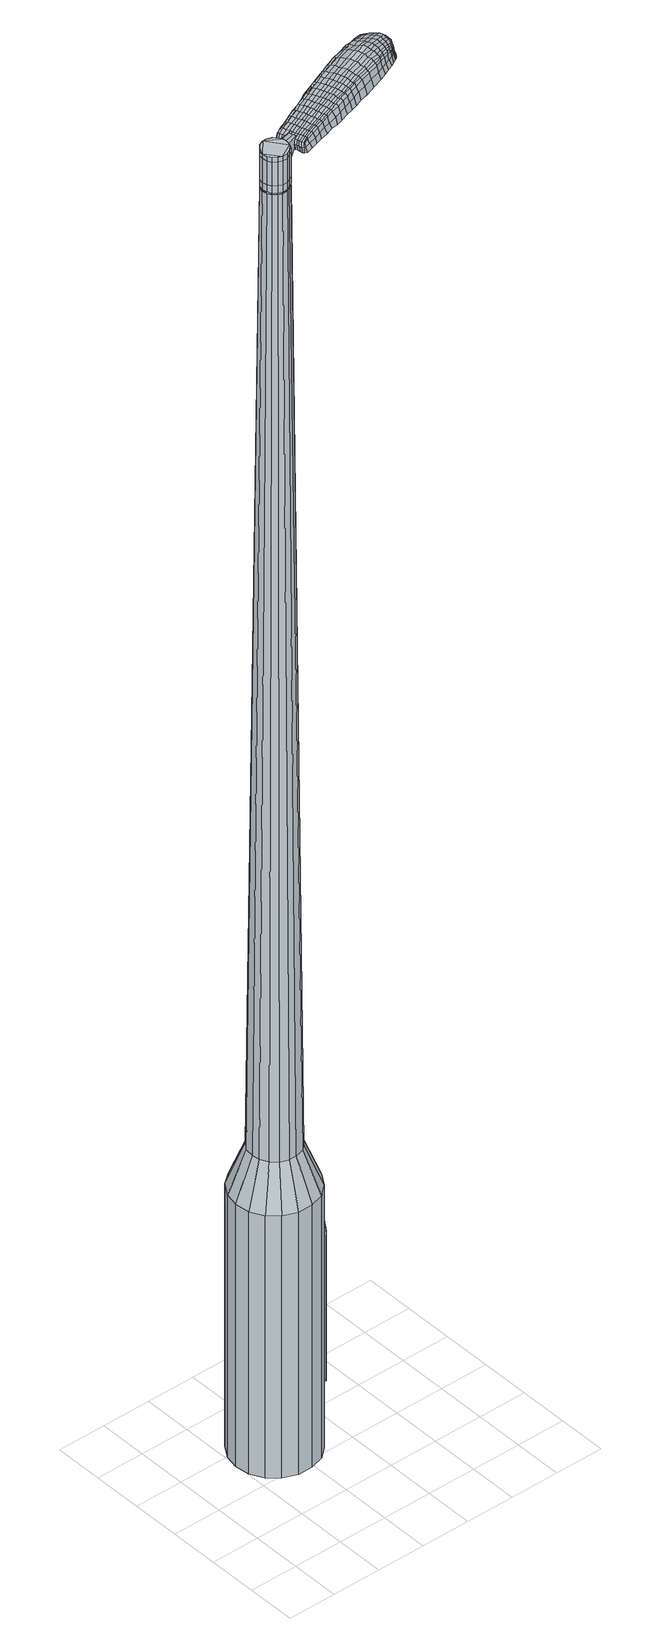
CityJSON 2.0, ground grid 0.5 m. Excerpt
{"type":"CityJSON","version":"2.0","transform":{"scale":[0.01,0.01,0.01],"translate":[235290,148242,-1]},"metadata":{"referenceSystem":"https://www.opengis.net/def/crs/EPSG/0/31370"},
"CityObjects":{
"object1":{"type":"GenericCityObject","attributes":{"cluster":191,"mean_distance_to_centroid":0.288,"new_centroid_x":235290.91,"new_centroid_y":148243.31,"mean_distance_to_camera":12.44,"H1":10.47,"H2":9.96,"Z_final":112.13,"cluster2":-1,"proj_x":235292.1,"proj_y":148246.97,"id_line":90625,"bearing_l":108.13,"distance":3.84,"orientation":"right","G_obj":18.13},"geometry":[{"type":"MultiSurface","lod":"2","boundaries":[[[0,1,2,3]],[[1,4,5,2]],[[4,6,7,5]],[[6,8,9,7]],[[8,10,11,9]],[[10,12,13,11]],[[12,14,15,13]],[[14,16,17,15]],[[16,18,19,17]],[[18,20,21,19]],[[20,22,23,21]],[[22,24,25,23]],[[24,26,27,25]],[[26,28,29,27]],[[28,30,31,29]],[[30,32,33,31]],[[32,34,35,33]],[[34,0,3,35]],[[36,37,38,39]],[[38,40,41,42]],[[41,43,42]],[[42,44,45,46]],[[45,47,46]],[[46,48,49,50]],[[49,51,50]],[[42,46,50,38]],[[50,52,39,38]],[[53,36,39]],[[2,5,7,35]],[[7,9,11,15]],[[11,13,15]],[[15,17,19,23]],[[19,21,23]],[[23,25,27,31]],[[27,29,31]],[[15,23,31,7]],[[31,33,35,7]],[[3,2,35]],[[1,0,54,55]],[[0,34,56,54]],[[34,32,57,56]],[[32,30,58,57]],[[30,28,59,58]],[[28,26,60,59]],[[26,24,61,60]],[[24,22,62,61]],[[22,20,63,62]],[[20,18,64,63]],[[18,16,65,64]],[[16,14,66,65]],[[14,12,67,66]],[[12,10,68,67]],[[10,8,69,68]],[[8,6,70,69]],[[6,4,71,70]],[[4,1,55,71]],[[55,54,72,73]],[[54,56,74,72]],[[56,57,75,74]],[[57,58,76,75]],[[58,59,77,76]],[[59,60,78,77]],[[60,61,79,78]],[[61,62,80,79]],[[62,63,81,80]],[[63,64,82,81]],[[64,65,83,82]],[[65,66,84,83]],[[66,67,85,84]],[[67,68,86,85]],[[68,69,87,86]],[[69,70,88,87]],[[70,71,89,88]],[[71,55,73,89]],[[90,91,92,73]],[[93,94,91,90]],[[95,96,94,93]],[[97,98,96,95]],[[99,100,98,97]],[[101,102,100,99]],[[79,103,102,101]],[[104,105,103,79]],[[106,107,105,104]],[[82,108,107,106]],[[109,110,108,82]],[[111,112,110,109]],[[113,114,112,111]],[[115,116,114,113]],[[87,117,116,115]],[[118,119,117,87]],[[120,121,119,118]],[[73,92,121,120]],[[122,123,124,125]],[[126,122,125,127]],[[128,126,127,129]],[[130,128,129,131]],[[132,130,131,133]],[[134,132,133,135]],[[136,134,135,137]],[[138,136,137,139]],[[140,138,139,141]],[[142,140,141,143]],[[144,142,143,145]],[[146,144,145,147]],[[148,146,147,149]],[[150,148,149,151]],[[152,150,151,153]],[[154,152,153,155]],[[72,90,73]],[[72,74,93,90]],[[74,75,95,93]],[[75,76,97,95]],[[76,77,99,97]],[[77,78,101,99]],[[78,79,101]],[[80,104,79]],[[80,81,106,104]],[[81,82,106]],[[83,109,82]],[[83,84,111,109]],[[84,85,113,111]],[[85,86,115,113]],[[86,87,115]],[[88,118,87]],[[88,89,120,118]],[[89,73,120]],[[156,92,91]],[[157,121,92]],[[157,158,119,121]],[[158,117,119]],[[159,116,117]],[[159,160,114,116]],[[160,161,112,114]],[[161,162,110,112]],[[162,108,110]],[[163,107,108]],[[163,164,105,107]],[[164,103,105]],[[165,102,103]],[[165,166,100,102]],[[166,167,98,100]],[[167,168,96,98]],[[168,169,94,96]],[[169,156,91,94]],[[39,52,154,170]],[[92,156,171,155]],[[53,39,170,123]],[[156,169,124,171]],[[36,53,123,122]],[[169,168,125,124]],[[37,36,122,126]],[[168,167,127,125]],[[38,37,126,128]],[[167,166,129,127]],[[40,38,128,130]],[[166,165,131,129]],[[41,40,130,132]],[[165,103,133,131]],[[43,41,132,134]],[[103,164,135,133]],[[42,43,134,136]],[[164,163,137,135]],[[44,42,136,138]],[[163,108,139,137]],[[45,44,138,140]],[[108,162,141,139]],[[47,45,140,142]],[[162,161,143,141]],[[46,47,142,144]],[[161,160,145,143]],[[48,46,144,146]],[[160,159,147,145]],[[49,48,146,148]],[[159,117,149,147]],[[51,49,148,150]],[[117,158,151,149]],[[50,51,150,152]],[[158,157,153,151]],[[52,50,152,154]],[[157,92,155,153]],[[154,155,172,173]],[[155,171,174,172]],[[171,124,175,174]],[[124,123,176,175]],[[123,170,177,176]],[[170,154,173,177]],[[178,179,180,181]],[[182,178,181,183]],[[178,182,184,185]],[[179,178,185,186]],[[187,188,189,190]],[[191,187,190,192]],[[187,191,193,194]],[[188,187,194,195]],[[196,197,198,199]],[[200,196,199,201]],[[196,200,202,203]],[[197,196,203,204]],[[205,206,207,208]],[[209,205,208,210]],[[205,209,211,212]],[[206,205,212,213]],[[214,215,216,217]],[[218,214,217,219]],[[214,218,220,221]],[[215,214,221,222]],[[223,224,225,226]],[[227,223,226,228]],[[223,227,229,230]],[[224,223,230,231]],[[232,233,234,235]],[[224,232,235,225]],[[232,224,231,236]],[[233,232,236,237]],[[238,239,240,241]],[[233,238,241,234]],[[238,233,237,242]],[[239,238,242,243]],[[244,182,183,245]],[[239,244,245,240]],[[244,239,243,246]],[[182,244,246,184]],[[247,248,249,250]],[[251,247,250,252]],[[247,251,253,254]],[[248,247,254,255]],[[256,257,258,259]],[[248,256,259,249]],[[256,248,255,260]],[[257,256,260,261]],[[262,263,264,265]],[[257,262,265,258]],[[262,257,261,266]],[[263,262,266,267]],[[268,269,270,271]],[[263,268,271,264]],[[268,263,267,272]],[[269,268,272,273]],[[274,179,186,275]],[[269,274,275,270]],[[274,269,273,276]],[[179,274,276,180]],[[277,278,279,280]],[[281,277,280,282]],[[277,281,283,284]],[[278,277,284,285]],[[286,287,288,289]],[[278,286,289,279]],[[286,278,285,290]],[[287,286,290,291]],[[292,293,294,295]],[[287,292,295,288]],[[292,287,291,296]],[[293,292,296,297]],[[298,191,192,299]],[[293,298,299,294]],[[298,293,297,300]],[[191,298,300,193]],[[301,302,303,304]],[[305,301,304,306]],[[301,305,307,308]],[[302,301,308,309]],[[310,311,312,313]],[[302,310,313,303]],[[310,302,309,314]],[[311,310,314,315]],[[316,317,318,319]],[[311,316,319,312]],[[316,311,315,320]],[[317,316,320,321]],[[322,323,324,325]],[[317,322,325,318]],[[322,317,321,326]],[[323,322,326,327]],[[328,188,195,329]],[[323,328,329,324]],[[328,323,327,330]],[[188,328,330,189]],[[331,217,216,332]],[[333,331,332,334]],[[331,333,335,336]],[[217,331,336,219]],[[337,333,334,338]],[[339,337,338,340]],[[337,339,341,342]],[[333,337,342,335]],[[343,339,340,344]],[[345,343,344,346]],[[343,345,347,348]],[[339,343,348,341]],[[349,345,346,350]],[[351,349,350,352]],[[349,351,353,354]],[[345,349,354,347]],[[355,351,352,356]],[[206,355,356,207]],[[355,206,213,357]],[[351,355,357,353]],[[358,359,204,203]],[[360,358,203,202]],[[358,360,361,362]],[[359,358,362,363]],[[364,365,363,362]],[[366,364,362,361]],[[364,366,367,368]],[[365,364,368,369]],[[370,371,369,368]],[[372,370,368,367]],[[370,372,373,374]],[[371,370,374,375]],[[376,377,375,374]],[[378,376,374,373]],[[376,378,211,209]],[[377,376,209,210]],[[379,380,381,382]],[[281,379,382,283]],[[379,281,282,383]],[[380,379,383,384]],[[385,200,201,386]],[[380,385,386,381]],[[385,380,384,387]],[[200,385,387,202]],[[388,389,390,391]],[[227,388,391,229]],[[388,227,228,392]],[[389,388,392,393]],[[394,395,396,397]],[[389,394,397,390]],[[394,389,393,398]],[[395,394,398,399]],[[400,197,204,401]],[[395,400,401,396]],[[400,395,399,402]],[[197,400,402,198]],[[403,404,405,406]],[[185,403,406,186]],[[403,185,184,407]],[[404,403,407,408]],[[409,410,411,412]],[[404,409,412,405]],[[409,404,408,413]],[[410,409,413,414]],[[415,208,207,416]],[[410,415,416,411]],[[415,410,414,417]],[[208,415,417,210]],[[418,419,420,421]],[[190,418,421,192]],[[418,190,189,422]],[[419,418,422,423]],[[424,212,211,425]],[[419,424,425,420]],[[424,419,423,426]],[[212,424,426,213]],[[427,428,429,430]],[[305,427,430,307]],[[427,305,306,431]],[[428,427,431,432]],[[433,218,219,434]],[[428,433,434,429]],[[433,428,432,435]],[[218,433,435,220]],[[436,437,438,439]],[[251,436,439,253]],[[436,251,252,440]],[[437,436,440,441]],[[442,443,444,445]],[[437,442,445,438]],[[442,437,441,446]],[[443,442,446,447]],[[448,215,222,449]],[[443,448,449,444]],[[448,443,447,450]],[[215,448,450,216]],[[451,452,441,440]],[[250,451,440,252]],[[451,250,249,453]],[[452,451,453,454]],[[455,456,447,446]],[[452,455,446,441]],[[455,452,454,457]],[[456,455,457,458]],[[459,332,216,450]],[[456,459,450,447]],[[459,456,458,460]],[[332,459,460,334]],[[461,462,463,464]],[[308,461,464,309]],[[461,308,307,430]],[[462,461,430,429]],[[465,336,335,466]],[[462,465,466,463]],[[465,462,429,434]],[[336,465,434,219]],[[467,468,454,453]],[[259,467,453,249]],[[467,259,258,469]],[[468,467,469,470]],[[471,472,458,457]],[[468,471,457,454]],[[471,468,470,473]],[[472,471,473,474]],[[475,338,334,460]],[[472,475,460,458]],[[475,472,474,476]],[[338,475,476,340]],[[477,478,479,480]],[[314,477,480,315]],[[477,314,309,464]],[[478,477,464,463]],[[481,342,341,482]],[[478,481,482,479]],[[481,478,463,466]],[[342,481,466,335]],[[483,484,470,469]],[[265,483,469,258]],[[483,265,264,485]],[[484,483,485,486]],[[487,488,474,473]],[[484,487,473,470]],[[487,484,486,489]],[[488,487,489,490]],[[491,344,340,476]],[[488,491,476,474]],[[491,488,490,492]],[[344,491,492,346]],[[493,494,495,496]],[[320,493,496,321]],[[493,320,315,480]],[[494,493,480,479]],[[497,348,347,498]],[[494,497,498,495]],[[497,494,479,482]],[[348,497,482,341]],[[499,500,486,485]],[[271,499,485,264]],[[499,271,270,501]],[[500,499,501,502]],[[503,504,490,489]],[[500,503,489,486]],[[503,500,502,505]],[[504,503,505,506]],[[507,350,346,492]],[[504,507,492,490]],[[507,504,506,508]],[[350,507,508,352]],[[509,510,511,512]],[[326,509,512,327]],[[509,326,321,496]],[[510,509,496,495]],[[513,354,353,514]],[[510,513,514,511]],[[513,510,495,498]],[[354,513,498,347]],[[515,516,502,501]],[[275,515,501,270]],[[515,275,186,406]],[[516,515,406,405]],[[517,518,506,505]],[[516,517,505,502]],[[517,516,405,412]],[[518,517,412,411]],[[519,356,352,508]],[[518,519,508,506]],[[519,518,411,416]],[[356,519,416,207]],[[520,521,423,422]],[[330,520,422,189]],[[520,330,327,512]],[[521,520,512,511]],[[522,357,213,426]],[[521,522,426,423]],[[522,521,511,514]],[[357,522,514,353]],[[523,524,384,383]],[[280,523,383,282]],[[523,280,279,525]],[[524,523,525,526]],[[527,360,202,387]],[[524,527,387,384]],[[527,524,526,528]],[[360,527,528,361]],[[529,530,531,532]],[[230,529,532,231]],[[529,230,229,391]],[[530,529,391,390]],[[533,534,535,536]],[[530,533,536,531]],[[533,530,390,397]],[[534,533,397,396]],[[537,359,363,538]],[[534,537,538,535]],[[537,534,396,401]],[[359,537,401,204]],[[539,540,526,525]],[[289,539,525,279]],[[539,289,288,541]],[[540,539,541,542]],[[543,366,361,528]],[[540,543,528,526]],[[543,540,542,544]],[[366,543,544,367]],[[545,546,547,548]],[[236,545,548,237]],[[545,236,231,532]],[[546,545,532,531]],[[549,550,551,552]],[[546,549,552,547]],[[549,546,531,536]],[[550,549,536,535]],[[553,365,369,554]],[[550,553,554,551]],[[553,550,535,538]],[[365,553,538,363]],[[555,556,542,541]],[[295,555,541,288]],[[555,295,294,557]],[[556,555,557,558]],[[559,372,367,544]],[[556,559,544,542]],[[559,556,558,560]],[[372,559,560,373]],[[561,562,563,564]],[[242,561,564,243]],[[561,242,237,548]],[[562,561,548,547]],[[565,566,567,568]],[[562,565,568,563]],[[565,562,547,552]],[[566,565,552,551]],[[569,371,375,570]],[[566,569,570,567]],[[569,566,551,554]],[[371,569,554,369]],[[571,572,558,557]],[[299,571,557,294]],[[571,299,192,421]],[[572,571,421,420]],[[573,378,373,560]],[[572,573,560,558]],[[573,572,420,425]],[[378,573,425,211]],[[574,575,408,407]],[[246,574,407,184]],[[574,246,243,564]],[[575,574,564,563]],[[576,577,414,413]],[[575,576,413,408]],[[576,575,563,568]],[[577,576,568,567]],[[578,377,210,417]],[[577,578,417,414]],[[578,577,567,570]],[[377,578,570,375]],[[579,580,581,582]],[[582,581,583,584]],[[585,583,581,586]],[[586,581,580,587]],[[588,589,590,591]],[[591,590,592,593]],[[594,592,590,595]],[[595,590,589,596]],[[597,598,599,600]],[[600,599,601,602]],[[603,601,599,604]],[[604,599,598,605]],[[606,607,608,609]],[[609,608,610,611]],[[612,610,608,613]],[[613,608,607,614]],[[615,616,617,618]],[[618,617,619,620]],[[621,619,617,622]],[[622,617,616,623]],[[624,625,626,627]],[[627,626,628,629]],[[630,628,626,631]],[[631,626,625,632]],[[633,634,635,636]],[[636,635,625,624]],[[632,625,635,637]],[[637,635,634,638]],[[639,640,641,642]],[[642,641,634,633]],[[638,634,641,643]],[[643,641,640,644]],[[584,583,645,646]],[[646,645,640,639]],[[644,640,645,647]],[[647,645,583,585]],[[648,649,650,651]],[[651,650,652,653]],[[654,652,650,655]],[[655,650,649,656]],[[657,658,659,660]],[[660,659,649,648]],[[656,649,659,661]],[[661,659,658,662]],[[663,664,665,666]],[[666,665,658,657]],[[662,658,665,667]],[[667,665,664,668]],[[669,670,671,672]],[[672,671,664,663]],[[668,664,671,673]],[[673,671,670,674]],[[587,580,675,676]],[[676,675,670,669]],[[674,670,675,677]],[[677,675,580,579]],[[678,679,680,681]],[[681,680,682,683]],[[684,682,680,685]],[[685,680,679,686]],[[687,688,689,690]],[[690,689,679,678]],[[686,679,689,691]],[[691,689,688,692]],[[693,694,695,696]],[[696,695,688,687]],[[692,688,695,697]],[[697,695,694,698]],[[593,592,699,700]],[[700,699,694,693]],[[698,694,699,701]],[[701,699,592,594]],[[702,703,704,705]],[[705,704,706,707]],[[708,706,704,709]],[[709,704,703,710]],[[711,712,713,714]],[[714,713,703,702]],[[710,703,713,715]],[[715,713,712,716]],[[717,718,719,720]],[[720,719,712,711]],[[716,712,719,721]],[[721,719,718,722]],[[723,724,725,726]],[[726,725,718,717]],[[722,718,725,727]],[[727,725,724,728]],[[596,589,729,730]],[[730,729,724,723]],[[728,724,729,731]],[[731,729,589,588]],[[615,618,732,733]],[[733,732,734,735]],[[736,734,732,737]],[[737,732,618,620]],[[735,734,738,739]],[[739,738,740,741]],[[742,740,738,743]],[[743,738,734,736]],[[741,740,744,745]],[[745,744,746,747]],[[748,746,744,749]],[[749,744,740,742]],[[747,746,750,751]],[[751,750,752,753]],[[754,752,750,755]],[[755,750,746,748]],[[753,752,756,757]],[[757,756,607,606]],[[614,607,756,758]],[[758,756,752,754]],[[605,759,760,604]],[[604,760,761,603]],[[762,761,760,763]],[[763,760,759,764]],[[764,765,766,763]],[[763,766,767,762]],[[768,767,766,769]],[[769,766,765,770]],[[770,771,772,769]],[[769,772,773,768]],[[774,773,772,775]],[[775,772,771,776]],[[776,777,778,775]],[[775,778,779,774]],[[612,779,778,610]],[[610,778,777,611]],[[780,781,782,783]],[[783,782,682,684]],[[683,682,782,784]],[[784,782,781,785]],[[602,601,786,787]],[[787,786,781,780]],[[785,781,786,788]],[[788,786,601,603]],[[789,790,791,792]],[[792,791,628,630]],[[629,628,791,793]],[[793,791,790,794]],[[795,796,797,798]],[[798,797,790,789]],[[794,790,797,799]],[[799,797,796,800]],[[605,598,801,802]],[[802,801,796,795]],[[800,796,801,803]],[[803,801,598,597]],[[804,805,806,807]],[[807,806,586,587]],[[585,586,806,808]],[[808,806,805,809]],[[810,811,812,813]],[[813,812,805,804]],[[809,805,812,814]],[[814,812,811,815]],[[606,609,816,817]],[[817,816,811,810]],[[815,811,816,818]],[[818,816,609,611]],[[819,820,821,822]],[[822,821,591,593]],[[588,591,821,823]],[[823,821,820,824]],[[612,613,825,826]],[[826,825,820,819]],[[824,820,825,827]],[[827,825,613,614]],[[828,829,706,830]],[[830,706,708]],[[707,706,831]],[[831,706,829,832]],[[620,619,833,834]],[[834,833,829,828]],[[832,829,833,835]],[[835,833,619,621]],[[836,837,838,839]],[[839,838,652,654]],[[653,652,838,840]],[[838,837,840]],[[841,842,843,844]],[[844,843,837,836]],[[840,837,843,845]],[[845,843,842,846]],[[623,616,847,848]],[[848,847,842,841]],[[846,842,847,849]],[[849,847,616,615]],[[850,851,840]],[[840,851,651,653]],[[648,651,851,852]],[[852,851,850,853]],[[846,854,855,845]],[[845,855,850,840]],[[853,850,855,856]],[[856,855,854,857]],[[615,733,858,849]],[[849,858,854,846]],[[857,854,858,859]],[[859,858,733,735]],[[860,861,862,863]],[[863,862,709,710]],[[708,709,862,830]],[[830,862,861,828]],[[736,737,864,865]],[[865,864,861,860]],[[828,861,864,834]],[[834,864,737,620]],[[853,866,867,852]],[[852,867,660,648]],[[657,660,867,868]],[[868,867,866,869]],[[857,870,871,856]],[[856,871,866,853]],[[869,866,871,872]],[[872,871,870,873]],[[735,739,874,859]],[[859,874,870,857]],[[873,870,874,875]],[[875,874,739,741]],[[876,877,878,879]],[[879,878,715,716]],[[710,715,878,863]],[[863,878,877,860]],[[742,743,880,881]],[[881,880,877,876]],[[860,877,880,865]],[[865,880,743,736]],[[869,882,883,868]],[[868,883,666,657]],[[663,666,883,884]],[[884,883,882,885]],[[873,886,887,872]],[[872,887,882,869]],[[885,882,887,888]],[[888,887,886,889]],[[741,745,890,875]],[[875,890,886,873]],[[889,886,890,891]],[[891,890,745,747]],[[892,893,894,895]],[[895,894,721,722]],[[716,721,894,879]],[[879,894,893,876]],[[748,749,896,897]],[[897,896,893,892]],[[876,893,896,881]],[[881,896,749,742]],[[885,898,899,884]],[[884,899,672,663]],[[669,672,899,900]],[[900,899,898,901]],[[889,902,903,888]],[[888,903,898,885]],[[901,898,903,904]],[[904,903,902,905]],[[747,751,906,891]],[[891,906,902,889]],[[905,902,906,907]],[[907,906,751,753]],[[908,909,910,911]],[[911,910,727,728]],[[722,727,910,895]],[[895,910,909,892]],[[754,755,912,913]],[[913,912,909,908]],[[892,909,912,897]],[[897,912,755,748]],[[901,914,915,900]],[[900,915,676,669]],[[587,676,915,807]],[[807,915,914,804]],[[905,916,917,904]],[[904,917,914,901]],[[804,914,917,813]],[[813,917,916,810]],[[753,757,918,907]],[[907,918,916,905]],[[810,916,918,817]],[[817,918,757,606]],[[824,919,920,823]],[[823,920,731,588]],[[728,731,920,911]],[[911,920,919,908]],[[614,758,921,827]],[[827,921,919,824]],[[908,919,921,913]],[[913,921,758,754]],[[785,922,923,784]],[[784,923,681,683]],[[678,681,923,924]],[[924,923,922,925]],[[603,761,926,788]],[[788,926,922,785]],[[925,922,926,927]],[[927,926,761,762]],[[928,929,930,931]],[[931,930,631,632]],[[630,631,930,792]],[[792,930,929,789]],[[932,933,934,935]],[[935,934,929,928]],[[789,929,934,798]],[[798,934,933,795]],[[764,759,936,937]],[[937,936,933,932]],[[795,933,936,802]],[[802,936,759,605]],[[925,938,939,924]],[[924,939,690,678]],[[687,690,939,940]],[[940,939,938,941]],[[762,767,942,927]],[[927,942,938,925]],[[941,938,942,943]],[[943,942,767,768]],[[944,945,946,947]],[[947,946,637,638]],[[632,637,946,931]],[[931,946,945,928]],[[948,949,950,951]],[[951,950,945,944]],[[928,945,950,935]],[[935,950,949,932]],[[770,765,952,953]],[[953,952,949,948]],[[932,949,952,937]],[[937,952,765,764]],[[941,954,955,940]],[[940,955,696,687]],[[693,696,955,956]],[[956,955,954,957]],[[768,773,958,943]],[[943,958,954,941]],[[957,954,958,959]],[[959,958,773,774]],[[960,961,962,963]],[[963,962,643,644]],[[638,643,962,947]],[[947,962,961,944]],[[964,965,966,967]],[[967,966,961,960]],[[944,961,966,951]],[[951,966,965,948]],[[776,771,968,969]],[[969,968,965,964]],[[948,965,968,953]],[[953,968,771,770]],[[957,970,971,956]],[[956,971,700,693]],[[593,700,971,822]],[[822,971,970,819]],[[774,779,972,959]],[[959,972,970,957]],[[819,970,972,826]],[[826,972,779,612]],[[809,973,974,808]],[[808,974,647,585]],[[644,647,974,963]],[[963,974,973,960]],[[815,975,976,814]],[[814,976,973,809]],[[960,973,976,967]],[[967,976,975,964]],[[611,777,977,818]],[[818,977,975,815]],[[964,975,977,969]],[[969,977,777,776]],[[579,582,181,180]],[[582,584,183,181]],[[594,595,194,193]],[[595,596,195,194]],[[597,600,199,198]],[[600,602,201,199]],[[621,622,221,220]],[[622,623,222,221]],[[624,627,226,225]],[[627,629,228,226]],[[633,636,235,234]],[[636,624,225,235]],[[639,642,241,240]],[[642,633,234,241]],[[584,646,245,183]],[[646,639,240,245]],[[654,655,254,253]],[[655,656,255,254]],[[656,661,260,255]],[[661,662,261,260]],[[662,667,266,261]],[[667,668,267,266]],[[668,673,272,267]],[[673,674,273,272]],[[674,677,276,273]],[[677,579,180,276]],[[684,685,284,283]],[[685,686,285,284]],[[686,691,290,285]],[[691,692,291,290]],[[692,697,296,291]],[[697,698,297,296]],[[698,701,300,297]],[[701,594,193,300]],[[702,705,304,303]],[[705,707,306,304]],[[711,714,313,312]],[[714,702,303,313]],[[717,720,319,318]],[[720,711,312,319]],[[723,726,325,324]],[[726,717,318,325]],[[596,730,329,195]],[[730,723,324,329]],[[780,783,382,381]],[[783,684,283,382]],[[602,787,386,201]],[[787,780,381,386]],[[629,793,392,228]],[[793,794,393,392]],[[794,799,398,393]],[[799,800,399,398]],[[800,803,402,399]],[[803,597,198,402]],[[707,831,431,306]],[[831,832,432,431]],[[832,835,435,432]],[[835,621,220,435]],[[836,839,439,438]],[[839,654,253,439]],[[841,844,445,444]],[[844,836,438,445]],[[623,848,449,222]],[[848,841,444,449]],[[978,979,980,981]],[[982,983,981,980]],[[984,985,986,987]],[[988,989,990,991]],[[979,992,993,980]],[[994,982,980,993]],[[995,984,987,996]],[[997,998,989,988]],[[992,999,1000,993]],[[1000,1001,994,993]],[[1002,995,996,1003]],[[1004,998,997,1005]],[[999,1006,1007,1000]],[[1007,1008,1001,1000]],[[1009,1002,1003,1010]],[[1011,1004,1005,1012]],[[1013,1014,1015,1016]],[[1017,1018,1014,1013]],[[1017,1019,1020,1018]],[[1019,1021,1022,1020]],[[1023,1024,1025,1026]],[[1027,1028,1024,1023]],[[1029,1030,1028,1027]],[[1031,1032,1030,1029]],[[1026,1015,1014,1023]],[[1023,1014,1018,1027]],[[1018,1020,1029,1027]],[[1020,1022,1031,1029]],[[987,986,983,982]],[[996,987,982,994]],[[1001,1003,996,994]],[[1008,1010,1003,1001]],[[988,991,985,984]],[[997,988,984,995]],[[1005,997,995,1002]],[[1012,1005,1002,1009]],[[989,1013,1016,990]],[[998,1017,1013,989]],[[1019,1017,998,1004]],[[1021,1019,1004,1011]],[[1033,1034,1035,1036]],[[1035,1037,1038,1039]],[[1035,1039,1040,1041]],[[1035,1041,1036]],[[1042,1033,1036,1043]],[[1044,1043,1036,1045]],[[1046,1045,1036]],[[1047,1035,1034,1048]],[[1049,1047,1048,1050]],[[1051,1049,1050,1052]],[[1053,1051,1052,1054]],[[1055,1053,1054,1056]],[[1056,1057,1058,1059]],[[1056,1059,1060,1061]],[[1056,1061,1062,1063]],[[1062,1064,1065,1066]],[[1062,1066,1067,1068]],[[1062,1068,1063]],[[1056,1063,1055]],[[1069,1070,1034,1033]],[[1071,1072,1037,1035]],[[1073,1074,1046,1036]],[[1070,1075,1048,1034]],[[1076,1071,1035,1047]],[[1075,1077,1050,1048]],[[1078,1076,1047,1049]],[[1077,1079,1052,1050]],[[1080,1078,1049,1051]],[[1079,1081,1054,1052]],[[1082,1080,1051,1053]],[[1081,1083,1056,1054]],[[1084,1082,1053,1055]],[[1083,1085,1057,1056]],[[1086,1087,1064,1062]],[[1088,1084,1055,1063]],[[1058,1057,1085,1089]],[[1059,1058,1089,1090]],[[1060,1059,1090,1091]],[[1061,1060,1091,1092]],[[1062,1061,1092,1086]],[[1093,1069,1033,1042]],[[1094,1093,1042,1043]],[[1095,1094,1043,1044]],[[1096,1095,1044,1045]],[[1074,1096,1045,1046]],[[1038,1037,1072,1097]],[[1065,1064,1087,1098]],[[1039,1038,1097,1099]],[[1040,1039,1099,1100]],[[1041,1040,1100,1101]],[[1036,1041,1101,1073]],[[1066,1065,1098,1102]],[[1067,1066,1102,1103]],[[1068,1067,1103,1104]],[[1063,1068,1104,1088]]]}]}
},
"vertices":[
[132,147,384],[134,132,384],[134,132,96],[132,147,96],[131,118,384],[131,118,96],[123,105,384],[123,105,96],[112,96,384],[112,96,96],[98,92,384],[98,92,96],[83,92,384],[83,92,96],[69,98,384],[69,98,96],[58,107,384],[58,107,96],[51,120,384],[51,120,96],[49,135,384],[49,135,96],[52,149,384],[52,149,96],[60,162,384],[60,162,96],[72,171,384],[72,171,96],[86,175,384],[86,175,96],[100,175,384],[100,175,96],[114,169,384],[114,169,96],[125,160,384],[125,160,96],[99,145,1524],[94,147,1524],[90,147,1524],[105,138,1524],[85,145,1524],[82,142,1524],[78,134,1524],[79,138,1524],[79,129,1524],[81,125,1524],[89,120,1524],[85,122,1524],[94,120,1524],[98,122,1524],[104,128,1524],[102,124,1524],[105,133,1524],[102,142,1524],[116,141,429],[117,133,429],[112,149,429],[105,155,429],[97,158,429],[88,158,429],[80,156,429],[73,150,429],[68,143,429],[67,134,429],[68,126,429],[72,118,429],[78,112,429],[87,109,429],[95,109,429],[104,111,429],[110,117,429],[115,124,429],[105,138,1483],[105,133,1483],[102,142,1483],[99,145,1483],[94,147,1483],[90,147,1483],[85,145,1483],[82,142,1483],[79,138,1483],[78,134,1483],[79,129,1483],[81,125,1483],[85,122,1483],[89,120,1483],[94,120,1483],[98,122,1483],[102,124,1483],[104,128,1483],[104,137,1483],[104,137,1485],[105,133,1485],[102,141,1483],[102,141,1485],[99,144,1483],[99,144,1485],[94,146,1483],[94,146,1485],[90,146,1483],[90,146,1485],[86,145,1483],[86,145,1485],[82,142,1485],[80,138,1483],[80,138,1485],[79,134,1483],[79,134,1485],[79,129,1485],[82,126,1483],[82,126,1485],[85,123,1483],[85,123,1485],[89,121,1483],[89,121,1485],[94,121,1483],[94,121,1485],[98,122,1485],[101,125,1483],[101,125,1485],[104,129,1483],[104,129,1485],[99,145,1519],[102,142,1519],[102,142,1493],[99,145,1493],[94,147,1519],[94,147,1493],[90,147,1519],[90,147,1493],[85,145,1519],[85,145,1493],[82,142,1519],[82,142,1493],[79,138,1519],[79,138,1493],[78,134,1519],[78,134,1493],[79,129,1519],[79,129,1493],[81,125,1519],[81,125,1493],[85,122,1519],[85,122,1493],[89,120,1519],[89,120,1493],[94,120,1519],[94,120,1493],[98,122,1519],[98,122,1493],[102,124,1519],[102,124,1493],[104,128,1519],[104,128,1493],[105,133,1519],[105,133,1493],[105,138,1485],[104,128,1485],[102,124,1485],[94,120,1485],[89,120,1485],[85,122,1485],[81,125,1485],[78,134,1485],[79,138,1485],[85,145,1485],[90,147,1485],[94,147,1485],[99,145,1485],[102,142,1485],[105,138,1519],[105,138,1493],[123,140,1513],[123,140,1518],[122,143,1513],[121,147,1513],[121,147,1518],[122,143,1518],[199,148,1519],[192,146,1518],[194,145,1509],[200,147,1510],[207,150,1519],[209,149,1510],[206,152,1526],[197,149,1525],[190,147,1525],[187,185,1519],[180,182,1518],[180,180,1525],[187,183,1525],[195,188,1519],[195,186,1526],[196,189,1510],[188,187,1510],[181,184,1509],[262,191,1519],[263,187,1519],[264,188,1513],[263,191,1513],[260,194,1519],[261,195,1513],[258,194,1524],[261,190,1524],[262,187,1524],[192,168,1530],[185,165,1529],[186,162,1529],[193,165,1530],[200,171,1531],[202,167,1531],[199,174,1530],[191,171,1530],[184,169,1529],[115,142,1512],[116,140,1512],[117,140,1517],[116,143,1517],[114,145,1512],[115,145,1517],[115,146,1506],[116,143,1506],[117,140,1506],[255,168,1519],[252,166,1519],[253,165,1512],[256,167,1512],[257,169,1518],[258,168,1512],[256,170,1522],[254,169,1523],[251,167,1524],[247,164,1519],[242,162,1519],[244,161,1512],[249,163,1512],[246,165,1524],[241,163,1525],[236,160,1519],[229,157,1519],[231,156,1511],[238,159,1511],[235,161,1526],[228,158,1526],[218,154,1519],[220,153,1510],[217,155,1526],[127,129,1513],[135,131,1513],[134,132,1518],[126,130,1517],[122,128,1512],[122,129,1516],[123,127,1506],[129,128,1507],[136,130,1507],[142,133,1514],[149,135,1515],[148,136,1520],[141,134,1519],[143,132,1507],[151,134,1507],[156,137,1515],[164,138,1516],[162,140,1522],[155,138,1521],[158,136,1508],[165,137,1508],[171,140,1517],[178,142,1517],[177,143,1524],[170,141,1523],[172,139,1508],[180,141,1509],[185,144,1518],[184,145,1524],[187,143,1509],[244,202,1519],[241,201,1519],[241,200,1524],[244,201,1523],[247,202,1518],[246,201,1522],[247,204,1512],[245,203,1512],[241,203,1512],[236,200,1519],[231,199,1519],[230,197,1525],[236,199,1524],[237,202,1512],[231,201,1512],[225,197,1519],[217,195,1519],[217,193,1526],[225,196,1526],[226,199,1511],[218,197,1511],[206,191,1519],[206,190,1526],[207,193,1510],[118,158,1513],[125,161,1513],[126,162,1507],[119,159,1507],[113,155,1512],[113,157,1506],[114,155,1516],[118,157,1517],[125,159,1518],[132,163,1514],[139,166,1515],[140,168,1507],[133,165,1507],[132,162,1519],[139,165,1520],[146,169,1515],[153,172,1516],[154,173,1508],[147,171,1508],[146,167,1521],[153,170,1522],[160,174,1517],[167,177,1517],[167,179,1509],[161,176,1508],[159,173,1523],[166,175,1524],[174,180,1518],[174,181,1509],[173,178,1524],[121,144,1519],[122,142,1519],[129,147,1520],[129,144,1520],[128,150,1520],[121,147,1519],[136,149,1522],[136,146,1522],[143,151,1523],[143,149,1523],[142,154,1523],[135,152,1521],[150,154,1524],[151,151,1524],[157,156,1525],[158,153,1525],[156,159,1525],[149,157,1524],[164,158,1526],[165,156,1526],[171,161,1527],[172,158,1527],[170,164,1527],[163,162,1526],[178,163,1528],[179,160,1528],[177,166,1528],[258,189,1527],[259,186,1527],[256,193,1526],[251,192,1527],[253,188,1528],[255,184,1528],[247,186,1529],[249,182,1529],[245,190,1528],[239,187,1530],[240,184,1530],[242,180,1530],[234,182,1531],[235,178,1531],[232,185,1530],[223,182,1531],[225,179,1531],[226,175,1531],[213,175,1531],[214,171,1531],[211,178,1531],[249,202,1518],[252,200,1519],[252,202,1513],[250,203,1513],[248,201,1523],[251,199,1523],[256,198,1519],[257,198,1513],[255,197,1524],[258,171,1518],[260,173,1518],[259,173,1523],[257,171,1523],[260,170,1513],[261,172,1513],[262,176,1519],[263,180,1519],[262,179,1524],[260,176,1523],[263,176,1513],[264,180,1513],[264,184,1519],[262,183,1524],[264,184,1513],[197,151,1528],[196,152,1528],[189,150,1528],[190,149,1527],[205,153,1528],[205,155,1529],[195,155,1529],[195,158,1530],[188,156,1529],[189,153,1528],[204,158,1529],[203,161,1530],[194,161,1530],[187,159,1529],[202,164,1531],[187,181,1528],[188,179,1529],[196,182,1529],[195,184,1528],[180,179,1527],[181,177,1528],[189,175,1529],[198,178,1530],[182,173,1528],[111,154,1512],[112,152,1512],[113,152,1517],[113,154,1517],[112,155,1506],[113,153,1506],[113,149,1512],[114,149,1517],[114,149,1506],[120,128,1512],[119,130,1512],[120,129,1506],[121,128,1506],[121,129,1517],[120,131,1517],[118,132,1512],[118,135,1512],[119,135,1506],[119,132,1506],[119,133,1517],[119,135,1517],[117,137,1512],[118,137,1506],[118,138,1517],[126,131,1519],[125,132,1519],[133,133,1520],[132,135,1520],[125,135,1519],[124,137,1519],[132,137,1520],[131,139,1520],[123,139,1519],[130,142,1520],[118,155,1519],[119,154,1519],[126,156,1520],[125,158,1520],[119,150,1519],[127,153,1520],[140,135,1521],[140,137,1521],[147,137,1522],[147,139,1522],[139,139,1521],[138,141,1521],[146,141,1522],[145,143,1523],[137,144,1522],[144,146,1523],[132,161,1521],[133,159,1521],[140,161,1522],[139,163,1522],[134,155,1521],[141,158,1522],[155,139,1523],[154,141,1523],[162,141,1524],[161,143,1524],[153,143,1523],[152,146,1524],[160,145,1525],[159,148,1525],[151,148,1524],[159,151,1525],[146,166,1523],[146,164,1523],[153,166,1524],[153,168,1524],[148,160,1524],[155,163,1525],[169,143,1525],[168,145,1525],[176,145,1526],[175,147,1526],[167,147,1526],[167,150,1526],[174,149,1527],[174,152,1527],[166,153,1526],[173,155,1527],[160,171,1525],[160,169,1525],[167,172,1526],[167,174,1526],[161,165,1526],[168,168,1527],[183,147,1527],[182,148,1527],[182,151,1527],[181,154,1528],[180,157,1528],[173,176,1527],[174,174,1527],[175,170,1528],[246,200,1525],[248,199,1525],[242,199,1526],[245,198,1526],[252,196,1526],[248,195,1527],[255,170,1525],[256,172,1525],[253,171,1526],[251,169,1525],[258,175,1525],[259,179,1526],[255,177,1527],[254,174,1526],[259,182,1526],[255,181,1527],[237,198,1526],[239,196,1527],[231,196,1527],[233,195,1528],[242,193,1528],[236,191,1529],[247,167,1526],[248,169,1527],[242,167,1528],[241,165,1527],[249,172,1527],[249,175,1528],[243,173,1529],[242,170,1528],[249,179,1528],[242,177,1530],[225,195,1528],[227,193,1529],[218,192,1528],[219,190,1529],[229,189,1529],[221,187,1530],[235,162,1528],[236,164,1528],[228,162,1529],[228,160,1528],[236,167,1529],[236,171,1530],[227,168,1530],[228,165,1530],[235,174,1530],[227,172,1531],[206,188,1529],[207,186,1529],[209,183,1530],[216,156,1528],[216,158,1529],[216,161,1530],[215,164,1530],[215,168,1531],[193,147,1509],[191,148,1518],[198,150,1518],[200,149,1509],[206,152,1519],[208,151,1510],[205,153,1525],[197,151,1525],[190,149,1525],[181,179,1525],[181,180,1518],[188,183,1518],[187,181,1525],[196,186,1519],[195,184,1525],[197,188,1510],[188,185,1509],[182,182,1509],[262,187,1513],[261,187,1519],[260,190,1519],[261,190,1513],[258,193,1519],[259,193,1513],[257,192,1524],[259,189,1524],[260,186,1524],[186,162,1528],[185,165,1528],[192,168,1529],[193,165,1529],[201,171,1529],[202,167,1529],[199,174,1529],[191,171,1529],[184,169,1528],[119,141,1516],[118,141,1512],[117,143,1512],[118,143,1516],[116,146,1512],[117,146,1516],[117,146,1506],[118,143,1506],[119,141,1506],[252,167,1512],[251,168,1519],[253,169,1518],[255,168,1512],[255,170,1518],[256,169,1512],[254,171,1522],[253,170,1523],[250,169,1523],[243,163,1512],[241,164,1519],[246,166,1519],[248,165,1512],[245,167,1524],[240,165,1525],[230,158,1511],[228,159,1519],[236,162,1519],[237,161,1511],[235,163,1525],[227,160,1526],[218,156,1519],[219,155,1510],[216,157,1526],[133,134,1518],[134,133,1513],[127,131,1513],[126,132,1517],[122,130,1512],[123,131,1515],[123,129,1506],[128,130,1506],[136,132,1507],[148,138,1520],[149,137,1514],[142,135,1514],[141,136,1519],[143,134,1507],[150,136,1507],[162,141,1522],[163,140,1516],[156,139,1515],[155,140,1521],[158,138,1508],[165,139,1508],[176,145,1523],[177,144,1517],[170,142,1516],[169,143,1522],[172,141,1508],[179,143,1508],[184,146,1517],[183,147,1524],[186,145,1509],[241,198,1523],[241,199,1519],[244,200,1518],[244,199,1523],[246,200,1518],[246,199,1522],[247,202,1512],[245,201,1512],[242,201,1512],[231,195,1525],[231,197,1519],[237,198,1519],[236,197,1524],[237,200,1512],[232,199,1512],[218,192,1526],[218,193,1519],[225,195,1519],[225,194,1525],[226,197,1511],[219,195,1511],[207,190,1519],[207,188,1526],[208,191,1510],[126,160,1507],[126,159,1513],[119,156,1513],[120,157,1506],[114,154,1512],[115,155,1506],[115,154,1515],[119,155,1517],[126,158,1518],[141,166,1507],[140,164,1514],[133,162,1514],[134,163,1507],[133,160,1519],[140,163,1520],[154,171,1508],[154,170,1516],[147,167,1515],[148,169,1508],[147,166,1521],[153,168,1522],[168,177,1508],[168,175,1517],[161,172,1516],[161,174,1508],[160,171,1522],[167,173,1523],[174,178,1517],[175,180,1509],[174,176,1524],[122,145,1518],[123,142,1518],[129,147,1519],[130,144,1519],[128,150,1519],[122,147,1518],[136,149,1520],[137,147,1520],[143,152,1521],[144,149,1521],[142,154,1521],[135,152,1520],[150,154,1523],[151,151,1523],[157,156,1524],[158,154,1524],[156,159,1524],[149,157,1523],[164,158,1525],[165,156,1525],[171,161,1526],[172,158,1526],[170,164,1526],[163,162,1525],[178,163,1527],[179,160,1527],[177,166,1527],[258,186,1526],[257,189,1526],[255,192,1525],[251,191,1526],[253,188,1526],[254,184,1526],[248,182,1528],[247,186,1528],[245,189,1527],[238,187,1528],[240,183,1529],[241,180,1529],[234,178,1530],[233,181,1530],[232,185,1529],[223,182,1530],[225,178,1530],[226,175,1530],[214,171,1530],[213,175,1530],[211,178,1530],[251,200,1513],[251,199,1518],[248,200,1518],[249,201,1512],[247,199,1523],[250,198,1523],[254,196,1519],[255,197,1513],[253,195,1523],[257,174,1523],[258,174,1518],[257,172,1518],[255,172,1523],[258,171,1512],[259,173,1512],[260,180,1523],[261,180,1519],[260,177,1519],[258,177,1523],[261,176,1513],[262,180,1513],[261,183,1519],[260,183,1524],[262,184,1513],[189,151,1527],[196,153,1527],[196,152,1527],[190,150,1526],[205,154,1527],[205,156,1528],[188,157,1528],[195,159,1528],[196,156,1528],[189,154,1527],[204,158,1528],[203,161,1529],[194,162,1529],[187,160,1528],[203,164,1529],[196,182,1528],[188,179,1527],[187,180,1527],[196,183,1527],[181,178,1526],[181,176,1527],[189,175,1528],[198,178,1528],[183,173,1527],[115,152,1516],[114,153,1512],[115,153,1516],[114,155,1506],[115,154,1506],[115,149,1512],[116,149,1516],[116,150,1506],[122,130,1506],[121,131,1512],[121,130,1512],[122,129,1506],[122,131,1516],[121,135,1506],[120,135,1512],[121,133,1512],[122,133,1506],[121,134,1516],[120,136,1516],[119,138,1512],[120,138,1506],[120,138,1516],[126,133,1518],[126,132,1518],[133,134,1519],[133,135,1519],[125,137,1518],[125,135,1518],[132,137,1519],[131,139,1519],[124,140,1518],[131,142,1519],[126,156,1519],[119,154,1518],[119,155,1518],[126,157,1519],[120,151,1518],[127,153,1519],[140,137,1520],[140,136,1520],[147,138,1521],[147,139,1521],[139,142,1520],[139,139,1520],[147,141,1521],[146,144,1521],[138,144,1520],[145,146,1521],[140,161,1521],[133,159,1520],[133,160,1520],[140,162,1521],[134,155,1520],[141,158,1521],[154,141,1522],[155,140,1522],[162,142,1523],[162,143,1523],[153,146,1522],[154,143,1522],[161,145,1523],[160,148,1524],[152,149,1523],[159,151,1524],[154,166,1523],[147,164,1522],[147,165,1522],[154,167,1523],[148,160,1522],[155,163,1523],[169,145,1524],[169,144,1524],[176,146,1525],[176,147,1525],[167,150,1525],[168,148,1524],[175,150,1525],[174,152,1526],[166,153,1525],[173,155,1526],[168,171,1525],[161,169,1524],[160,170,1524],[167,173,1525],[162,165,1524],[169,168,1525],[183,149,1526],[183,148,1526],[181,155,1527],[182,152,1526],[180,157,1527],[175,174,1526],[174,175,1526],[176,170,1526],[248,197,1524],[245,198,1524],[242,198,1525],[244,197,1525],[251,195,1525],[248,194,1525],[252,172,1525],[255,173,1524],[253,171,1524],[250,170,1525],[254,178,1526],[257,179,1525],[256,176,1524],[253,174,1525],[258,182,1525],[254,181,1526],[239,195,1526],[237,196,1526],[231,195,1526],[233,194,1527],[242,192,1526],[236,191,1527],[241,167,1527],[247,170,1526],[246,168,1526],[240,166,1526],[242,173,1528],[248,176,1527],[248,172,1526],[242,170,1527],[248,179,1527],[242,177,1528],[227,192,1527],[226,193,1527],[218,191,1527],[219,189,1528],[229,189,1528],[221,186,1529],[227,163,1528],[235,165,1527],[235,164,1527],[227,161,1527],[227,169,1529],[235,171,1529],[235,168,1528],[227,165,1528],[235,175,1529],[227,172,1530],[208,186,1528],[207,187,1528],[210,182,1529],[216,159,1528],[216,158,1528],[215,165,1529],[216,162,1529],[215,168,1530],[123,129,1508],[121,135,1508],[152,145,1509],[154,137,1509],[173,151,1510],[175,142,1510],[210,162,1512],[213,153,1512],[196,148,1511],[193,157,1511],[228,168,1513],[240,172,1514],[243,164,1514],[230,159,1513],[118,142,1508],[149,152,1509],[170,159,1510],[208,171,1512],[190,165,1511],[225,177,1513],[237,181,1514],[116,148,1508],[147,160,1509],[167,167,1510],[205,180,1512],[188,174,1511],[235,189,1514],[222,186,1513],[114,155,1508],[145,167,1509],[165,175,1510],[202,189,1512],[185,183,1511],[232,198,1514],[219,194,1513],[253,177,1514],[257,180,1514],[259,173,1514],[255,169,1514],[250,185,1514],[255,187,1514],[248,193,1514],[253,193,1514],[245,201,1514],[250,200,1514],[261,184,1515],[263,188,1515],[263,187,1515],[262,180,1515],[259,188,1515],[262,189,1515],[258,192,1515],[262,190,1515],[257,196,1515],[262,191,1515],[98,176,334],[102,176,334],[102,176,165],[87,177,171],[98,176,165],[94,176,165],[91,177,166],[89,177,167],[88,177,169],[94,176,334],[91,177,333],[89,177,332],[88,177,331],[87,177,328],[115,170,165],[115,170,334],[126,160,165],[126,160,334],[133,147,165],[133,147,334],[135,132,165],[135,132,334],[133,117,165],[133,117,334],[130,114,334],[129,111,334],[127,108,333],[126,106,332],[125,105,331],[125,105,328],[130,114,165],[125,105,171],[125,105,169],[126,106,167],[127,108,166],[129,111,165],[97,173,334],[101,173,334],[101,173,165],[97,173,165],[87,174,171],[87,174,328],[114,168,334],[114,168,165],[124,158,334],[124,158,165],[131,146,334],[131,146,165],[133,132,334],[133,132,165],[130,119,334],[130,119,165],[128,115,334],[123,106,328],[123,106,171],[128,115,165],[126,112,334],[125,110,333],[124,108,332],[123,107,331],[94,174,334],[91,174,333],[89,174,332],[88,174,331],[94,174,165],[123,107,169],[91,174,166],[89,174,167],[88,174,169],[124,108,167],[125,110,166],[126,112,165]
]}
